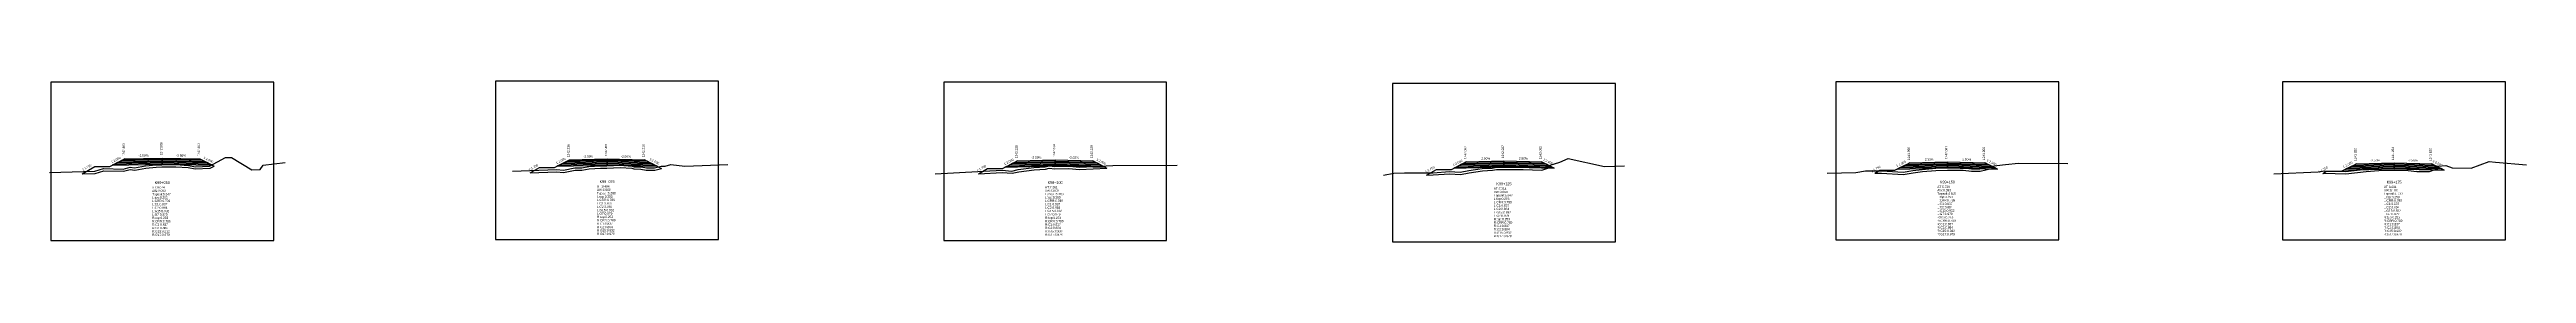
# Model space of a CAD drawing. Extents: x -7 to 78429, y 1189 to 1262.
# Drawn here: x 32436.2 to 32766.1, y 1231.5 to 1252.8 of the extents above; entities that cross this region are included whole.
import ezdxf
from ezdxf.enums import TextEntityAlignment as Align

# ---------------------------------------------------------------- set-up
doc = ezdxf.new("R2010")
doc.units = 0

msp = doc.modelspace()

# ---------------------------------------------------------------- linework, layer by layer
at = {"layer": 'A4_BORDER', "color": 7}
for points in [[(32436.344, 1231.648), (32466.044, 1231.648), (32466.044, 1252.648), (32436.344, 1252.648), (32436.344, 1231.648)], [(32495.599, 1231.775), (32525.299, 1231.775), (32525.299, 1252.775), (32495.599, 1252.775), (32495.599, 1231.775)], [(32555.28, 1231.659), (32584.98, 1231.659), (32584.98, 1252.659), (32555.28, 1252.659), (32555.28, 1231.659)], [(32615.068, 1231.482), (32644.768, 1231.482), (32644.768, 1252.482), (32615.068, 1252.482), (32615.068, 1231.482)], [(32674.135, 1231.717), (32703.835, 1231.717), (32703.835, 1252.717), (32674.135, 1252.717), (32674.135, 1231.717)], [(32733.633, 1231.706), (32763.333, 1231.706), (32763.333, 1252.706), (32733.633, 1252.706), (32733.633, 1231.706)]]:
    msp.add_lwpolyline(points, dxfattribs=at)
at = {"layer": 'CLEAR_GROUND', "color": 8}
for points in [[(32440.504, 1240.498), (32442.242, 1240.556), (32443.394, 1240.901), (32446.031, 1240.831), (32446.917, 1241.072), (32447.521, 1240.992), (32449.009, 1241.255), (32450.377, 1241.381), (32451.154, 1241.399), (32452.999, 1241.426), (32454.639, 1241.312), (32455.577, 1241.134), (32457.584, 1241.223), (32458.112, 1241.504)], [(32500.204, 1240.625), (32503.718, 1240.768), (32504.657, 1240.669), (32506.197, 1240.973), (32507.093, 1240.974), (32508.042, 1241.151), (32509.562, 1241.261), (32510.423, 1241.262), (32512.201, 1241.33), (32513.729, 1241.231), (32514.003, 1241.14), (32514.955, 1241.116), (32515.65, 1240.987), (32516.814, 1240.981), (32517.681, 1241.22)], [(32559.904, 1240.509), (32563.071, 1240.672), (32564.401, 1240.563), (32565.277, 1240.758), (32567.32, 1241.044), (32568.838, 1241.112), (32569.338, 1241.229), (32570.072, 1241.162), (32571.974, 1241.204), (32573.395, 1241.065), (32577.035, 1241.256)], [(32619.604, 1240.332), (32620.478, 1240.337), (32622.647, 1240.491), (32624.108, 1240.39), (32625.288, 1240.633), (32627.048, 1240.895), (32628.398, 1240.957), (32628.934, 1241.071), (32629.882, 1241.068), (32632.47, 1241.068), (32634.944, 1240.976), (32636.276, 1241.403)], [(32679.304, 1240.567), (32680.222, 1240.568), (32683.084, 1240.407), (32684.429, 1240.619), (32685.654, 1240.787), (32687.446, 1240.936), (32688.978, 1240.992), (32691.064, 1240.995), (32692.179, 1240.864), (32693.35, 1240.836), (32694.878, 1241.22), (32695.358, 1241.269)], [(32739.004, 1240.556), (32739.222, 1240.586), (32742.044, 1240.512), (32744.759, 1240.791), (32746.467, 1240.94), (32748.527, 1240.992), (32750.371, 1240.951), (32751.502, 1240.787), (32753.199, 1240.805), (32754.312, 1241.195), (32754.677, 1241.232)]]:
    msp.add_lwpolyline(points, dxfattribs=at)
at = {"layer": 'DESIGN_ROAD_TRIMMED', "color": 1}
for points in [[(32440.504, 1240.498), (32442.194, 1241.463), (32444.194, 1241.463), (32446.194, 1242.463), (32446.194, 1242.463), (32446.089, 1242.41), (32446.089, 1242.41), (32445.773, 1242.252), (32445.773, 1242.252), (32445.457, 1242.095), (32445.457, 1242.095), (32445.141, 1241.937), (32445.141, 1241.937), (32444.825, 1241.779), (32444.825, 1241.779), (32444.51, 1241.621), (32451.194, 1241.788), (32451.194, 1241.938), (32451.194, 1241.938), (32451.194, 1242.088), (32451.194, 1242.088), (32451.194, 1242.238), (32451.194, 1242.238), (32451.194, 1242.388), (32451.194, 1242.388), (32451.194, 1242.538), (32451.194, 1242.538), (32451.194, 1242.588), (32451.194, 1242.588), (32451.194, 1242.588), (32451.194, 1242.588), (32451.194, 1242.588), (32451.194, 1242.538), (32451.194, 1242.538), (32451.194, 1242.388), (32451.194, 1242.388), (32451.194, 1242.238), (32451.194, 1242.238), (32451.194, 1242.088), (32451.194, 1242.088), (32451.194, 1241.938), (32451.194, 1241.938), (32451.194, 1241.788), (32457.878, 1241.621), (32457.562, 1241.779), (32457.562, 1241.779), (32457.246, 1241.937), (32457.246, 1241.937), (32456.931, 1242.095), (32456.931, 1242.095), (32456.615, 1242.252), (32456.615, 1242.252), (32456.299, 1242.41), (32456.299, 1242.41), (32456.194, 1242.463), (32456.194, 1242.463), (32458.112, 1241.504)], [(32500.204, 1240.625), (32501.449, 1241.336), (32503.449, 1241.336), (32505.449, 1242.336), (32505.449, 1242.336), (32505.344, 1242.283), (32505.344, 1242.283), (32505.028, 1242.125), (32505.028, 1242.125), (32504.712, 1241.968), (32504.712, 1241.968), (32504.397, 1241.81), (32504.397, 1241.81), (32504.081, 1241.652), (32504.081, 1241.652), (32503.765, 1241.494), (32510.449, 1241.661), (32510.449, 1241.811), (32510.449, 1241.811), (32510.449, 1241.961), (32510.449, 1241.961), (32510.449, 1242.111), (32510.449, 1242.111), (32510.449, 1242.261), (32510.449, 1242.261), (32510.449, 1242.411), (32510.449, 1242.411), (32510.449, 1242.461), (32510.449, 1242.461), (32510.449, 1242.461), (32510.449, 1242.461), (32510.449, 1242.461), (32510.449, 1242.411), (32510.449, 1242.411), (32510.449, 1242.261), (32510.449, 1242.261), (32510.449, 1242.111), (32510.449, 1242.111), (32510.449, 1241.961), (32510.449, 1241.961), (32510.449, 1241.811), (32510.449, 1241.811), (32510.449, 1241.661), (32517.133, 1241.494), (32516.818, 1241.652), (32516.818, 1241.652), (32516.502, 1241.81), (32516.502, 1241.81), (32516.186, 1241.968), (32516.186, 1241.968), (32515.87, 1242.125), (32515.87, 1242.125), (32515.554, 1242.283), (32515.554, 1242.283), (32515.449, 1242.336), (32515.449, 1242.336), (32517.681, 1241.22)], [(32559.904, 1240.509), (32561.13, 1241.209), (32563.13, 1241.209), (32565.13, 1242.209), (32565.13, 1242.209), (32565.025, 1242.156), (32565.025, 1242.156), (32564.709, 1241.998), (32564.709, 1241.998), (32564.393, 1241.841), (32564.393, 1241.841), (32564.077, 1241.683), (32564.077, 1241.683), (32563.761, 1241.525), (32563.761, 1241.525), (32563.446, 1241.367), (32570.13, 1241.534), (32570.13, 1241.684), (32570.13, 1241.684), (32570.13, 1241.834), (32570.13, 1241.834), (32570.13, 1241.984), (32570.13, 1241.984), (32570.13, 1242.134), (32570.13, 1242.134), (32570.13, 1242.284), (32570.13, 1242.284), (32570.13, 1242.334), (32570.13, 1242.334), (32570.13, 1242.334), (32570.13, 1242.334), (32570.13, 1242.334), (32570.13, 1242.284), (32570.13, 1242.284), (32570.13, 1242.134), (32570.13, 1242.134), (32570.13, 1241.984), (32570.13, 1241.984), (32570.13, 1241.834), (32570.13, 1241.834), (32570.13, 1241.684), (32570.13, 1241.684), (32570.13, 1241.534), (32576.814, 1241.367), (32576.498, 1241.525), (32576.498, 1241.525), (32576.182, 1241.683), (32576.182, 1241.683), (32575.867, 1241.841), (32575.867, 1241.841), (32575.551, 1241.998), (32575.551, 1241.998), (32575.235, 1242.156), (32575.235, 1242.156), (32575.13, 1242.209), (32575.13, 1242.209), (32577.035, 1241.256)], [(32619.604, 1240.332), (32620.918, 1241.082), (32622.918, 1241.082), (32624.918, 1242.082), (32624.918, 1242.082), (32624.813, 1242.029), (32624.813, 1242.029), (32624.497, 1241.871), (32624.497, 1241.871), (32624.181, 1241.714), (32624.181, 1241.714), (32623.865, 1241.556), (32623.865, 1241.556), (32623.549, 1241.398), (32623.549, 1241.398), (32623.234, 1241.24), (32629.918, 1241.407), (32629.918, 1241.557), (32629.918, 1241.557), (32629.918, 1241.707), (32629.918, 1241.707), (32629.918, 1241.857), (32629.918, 1241.857), (32629.918, 1242.007), (32629.918, 1242.007), (32629.918, 1242.157), (32629.918, 1242.157), (32629.918, 1242.207), (32629.918, 1242.207), (32629.918, 1242.207), (32629.918, 1242.207), (32629.918, 1242.207), (32629.918, 1242.157), (32629.918, 1242.157), (32629.918, 1242.007), (32629.918, 1242.007), (32629.918, 1241.857), (32629.918, 1241.857), (32629.918, 1241.707), (32629.918, 1241.707), (32629.918, 1241.557), (32629.918, 1241.557), (32629.918, 1241.407), (32636.602, 1241.24), (32636.286, 1241.398), (32636.286, 1241.398), (32635.97, 1241.556), (32635.97, 1241.556), (32635.655, 1241.714), (32635.655, 1241.714), (32635.339, 1241.871), (32635.339, 1241.871), (32635.023, 1242.029), (32635.023, 1242.029), (32634.918, 1242.082), (32634.918, 1242.082), (32636.276, 1241.403)], [(32679.304, 1240.567), (32679.985, 1240.956), (32681.985, 1240.956), (32683.985, 1241.956), (32683.985, 1241.956), (32683.88, 1241.903), (32683.88, 1241.903), (32683.564, 1241.745), (32683.564, 1241.745), (32683.248, 1241.588), (32683.248, 1241.588), (32682.932, 1241.43), (32682.932, 1241.43), (32682.616, 1241.272), (32682.616, 1241.272), (32682.301, 1241.114), (32688.985, 1241.281), (32688.985, 1241.431), (32688.985, 1241.431), (32688.985, 1241.581), (32688.985, 1241.581), (32688.985, 1241.731), (32688.985, 1241.731), (32688.985, 1241.881), (32688.985, 1241.881), (32688.985, 1242.031), (32688.985, 1242.031), (32688.985, 1242.081), (32688.985, 1242.081), (32688.985, 1242.081), (32688.985, 1242.081), (32688.985, 1242.081), (32688.985, 1242.031), (32688.985, 1242.031), (32688.985, 1241.881), (32688.985, 1241.881), (32688.985, 1241.731), (32688.985, 1241.731), (32688.985, 1241.581), (32688.985, 1241.581), (32688.985, 1241.431), (32688.985, 1241.431), (32688.985, 1241.281), (32695.669, 1241.114), (32695.353, 1241.272), (32695.353, 1241.272), (32695.037, 1241.43), (32695.037, 1241.43), (32694.722, 1241.588), (32694.722, 1241.588), (32694.406, 1241.745), (32694.406, 1241.745), (32694.09, 1241.903), (32694.09, 1241.903), (32693.985, 1241.956), (32693.985, 1241.956), (32695.358, 1241.269)], [(32739.004, 1240.556), (32739.483, 1240.829), (32741.483, 1240.829), (32743.483, 1241.829), (32743.483, 1241.829), (32743.378, 1241.776), (32743.378, 1241.776), (32743.062, 1241.618), (32743.062, 1241.618), (32742.746, 1241.461), (32742.746, 1241.461), (32742.43, 1241.303), (32742.43, 1241.303), (32742.114, 1241.145), (32742.114, 1241.145), (32741.799, 1240.987), (32748.483, 1241.154), (32748.483, 1241.304), (32748.483, 1241.304), (32748.483, 1241.454), (32748.483, 1241.454), (32748.483, 1241.604), (32748.483, 1241.604), (32748.483, 1241.754), (32748.483, 1241.754), (32748.483, 1241.904), (32748.483, 1241.904), (32748.483, 1241.954), (32748.483, 1241.954), (32748.483, 1241.954), (32748.483, 1241.954), (32748.483, 1241.954), (32748.483, 1241.904), (32748.483, 1241.904), (32748.483, 1241.754), (32748.483, 1241.754), (32748.483, 1241.604), (32748.483, 1241.604), (32748.483, 1241.454), (32748.483, 1241.454), (32748.483, 1241.304), (32748.483, 1241.304), (32748.483, 1241.154), (32755.167, 1240.987), (32754.851, 1241.145), (32754.851, 1241.145), (32754.535, 1241.303), (32754.535, 1241.303), (32754.22, 1241.461), (32754.22, 1241.461), (32753.904, 1241.618), (32753.904, 1241.618), (32753.588, 1241.776), (32753.588, 1241.776), (32753.483, 1241.829), (32753.483, 1241.829), (32754.677, 1241.232)]]:
    msp.add_lwpolyline(points, dxfattribs=at)
at = {"layer": 'FINISHED_ROAD', "color": 2}
for points in [[(32442.194, 1241.463), (32444.194, 1241.463), (32446.194, 1242.463), (32446.194, 1242.463), (32451.194, 1242.588), (32456.194, 1242.463), (32456.194, 1242.463)], [(32501.449, 1241.336), (32503.449, 1241.336), (32505.449, 1242.336), (32505.449, 1242.336), (32510.449, 1242.461), (32515.449, 1242.336), (32515.449, 1242.336)], [(32561.13, 1241.209), (32563.13, 1241.209), (32565.13, 1242.209), (32565.13, 1242.209), (32570.13, 1242.334), (32575.13, 1242.209), (32575.13, 1242.209)], [(32620.918, 1241.082), (32622.918, 1241.082), (32624.918, 1242.082), (32624.918, 1242.082), (32629.918, 1242.207), (32634.918, 1242.082), (32634.918, 1242.082)], [(32679.985, 1240.956), (32681.985, 1240.956), (32683.985, 1241.956), (32683.985, 1241.956), (32688.985, 1242.081), (32693.985, 1241.956), (32693.985, 1241.956)], [(32739.483, 1240.829), (32741.483, 1240.829), (32743.483, 1241.829), (32743.483, 1241.829), (32748.483, 1241.954), (32753.483, 1241.829), (32753.483, 1241.829)]]:
    msp.add_lwpolyline(points, dxfattribs=at)
at = {"layer": 'LAYER_0', "color": 4}
for points in [[(32446.194, 1242.463), (32446.089, 1242.41), (32451.194, 1242.538), (32451.194, 1242.588)], [(32505.449, 1242.336), (32505.344, 1242.283), (32510.449, 1242.411), (32510.449, 1242.461)], [(32565.13, 1242.209), (32565.025, 1242.156), (32570.13, 1242.284), (32570.13, 1242.334)], [(32624.918, 1242.082), (32624.813, 1242.029), (32629.918, 1242.157), (32629.918, 1242.207)], [(32683.985, 1241.956), (32683.88, 1241.903), (32688.985, 1242.031), (32688.985, 1242.081)], [(32743.483, 1241.829), (32743.378, 1241.776), (32748.483, 1241.904), (32748.483, 1241.954)]]:
    msp.add_lwpolyline(points, dxfattribs=at)
at = {"layer": 'LAYER_1', "color": 4}
for points in [[(32446.089, 1242.41), (32445.773, 1242.252), (32451.194, 1242.388), (32451.194, 1242.538)], [(32505.344, 1242.283), (32505.028, 1242.125), (32510.449, 1242.261), (32510.449, 1242.411)], [(32565.025, 1242.156), (32564.709, 1241.998), (32570.13, 1242.134), (32570.13, 1242.284)], [(32624.813, 1242.029), (32624.497, 1241.871), (32629.918, 1242.007), (32629.918, 1242.157)], [(32683.88, 1241.903), (32683.564, 1241.745), (32688.985, 1241.881), (32688.985, 1242.031)], [(32743.378, 1241.776), (32743.062, 1241.618), (32748.483, 1241.754), (32748.483, 1241.904)]]:
    msp.add_lwpolyline(points, dxfattribs=at)
at = {"layer": 'LAYER_10', "color": 6}
for points in [[(32457.246, 1241.937), (32457.562, 1241.779), (32451.194, 1241.938), (32451.194, 1242.088)], [(32516.502, 1241.81), (32516.818, 1241.652), (32510.449, 1241.811), (32510.449, 1241.961)], [(32576.182, 1241.683), (32576.498, 1241.525), (32570.13, 1241.684), (32570.13, 1241.834)], [(32635.97, 1241.556), (32636.286, 1241.398), (32629.918, 1241.557), (32629.918, 1241.707)], [(32695.037, 1241.43), (32695.353, 1241.272), (32688.985, 1241.431), (32688.985, 1241.581)], [(32754.535, 1241.303), (32754.851, 1241.145), (32748.483, 1241.304), (32748.483, 1241.454)]]:
    msp.add_lwpolyline(points, dxfattribs=at)
at = {"layer": 'LAYER_11', "color": 6}
for points in [[(32457.562, 1241.779), (32457.878, 1241.621), (32451.194, 1241.788), (32451.194, 1241.938)], [(32516.818, 1241.652), (32517.133, 1241.494), (32510.449, 1241.661), (32510.449, 1241.811)], [(32576.498, 1241.525), (32576.814, 1241.367), (32570.13, 1241.534), (32570.13, 1241.684)], [(32636.286, 1241.398), (32636.602, 1241.24), (32629.918, 1241.407), (32629.918, 1241.557)], [(32695.353, 1241.272), (32695.669, 1241.114), (32688.985, 1241.281), (32688.985, 1241.431)], [(32754.851, 1241.145), (32755.167, 1240.987), (32748.483, 1241.154), (32748.483, 1241.304)]]:
    msp.add_lwpolyline(points, dxfattribs=at)
at = {"layer": 'LAYER_2', "color": 4}
for points in [[(32445.773, 1242.252), (32445.457, 1242.095), (32451.194, 1242.238), (32451.194, 1242.388)], [(32505.028, 1242.125), (32504.712, 1241.968), (32510.449, 1242.111), (32510.449, 1242.261)], [(32564.709, 1241.998), (32564.393, 1241.841), (32570.13, 1241.984), (32570.13, 1242.134)], [(32624.497, 1241.871), (32624.181, 1241.714), (32629.918, 1241.857), (32629.918, 1242.007)], [(32683.564, 1241.745), (32683.248, 1241.588), (32688.985, 1241.731), (32688.985, 1241.881)], [(32743.062, 1241.618), (32742.746, 1241.461), (32748.483, 1241.604), (32748.483, 1241.754)]]:
    msp.add_lwpolyline(points, dxfattribs=at)
at = {"layer": 'LAYER_3', "color": 4}
for points in [[(32445.457, 1242.095), (32445.141, 1241.937), (32451.194, 1242.088), (32451.194, 1242.238)], [(32504.712, 1241.968), (32504.397, 1241.81), (32510.449, 1241.961), (32510.449, 1242.111)], [(32564.393, 1241.841), (32564.077, 1241.683), (32570.13, 1241.834), (32570.13, 1241.984)], [(32624.181, 1241.714), (32623.865, 1241.556), (32629.918, 1241.707), (32629.918, 1241.857)], [(32683.248, 1241.588), (32682.932, 1241.43), (32688.985, 1241.581), (32688.985, 1241.731)], [(32742.746, 1241.461), (32742.43, 1241.303), (32748.483, 1241.454), (32748.483, 1241.604)]]:
    msp.add_lwpolyline(points, dxfattribs=at)
at = {"layer": 'LAYER_4', "color": 4}
for points in [[(32445.141, 1241.937), (32444.825, 1241.779), (32451.194, 1241.938), (32451.194, 1242.088)], [(32504.397, 1241.81), (32504.081, 1241.652), (32510.449, 1241.811), (32510.449, 1241.961)], [(32564.077, 1241.683), (32563.761, 1241.525), (32570.13, 1241.684), (32570.13, 1241.834)], [(32623.865, 1241.556), (32623.549, 1241.398), (32629.918, 1241.557), (32629.918, 1241.707)], [(32682.932, 1241.43), (32682.616, 1241.272), (32688.985, 1241.431), (32688.985, 1241.581)], [(32742.43, 1241.303), (32742.114, 1241.145), (32748.483, 1241.304), (32748.483, 1241.454)]]:
    msp.add_lwpolyline(points, dxfattribs=at)
at = {"layer": 'LAYER_5', "color": 4}
for points in [[(32444.825, 1241.779), (32444.51, 1241.621), (32451.194, 1241.788), (32451.194, 1241.938)], [(32504.081, 1241.652), (32503.765, 1241.494), (32510.449, 1241.661), (32510.449, 1241.811)], [(32563.761, 1241.525), (32563.446, 1241.367), (32570.13, 1241.534), (32570.13, 1241.684)], [(32623.549, 1241.398), (32623.234, 1241.24), (32629.918, 1241.407), (32629.918, 1241.557)], [(32682.616, 1241.272), (32682.301, 1241.114), (32688.985, 1241.281), (32688.985, 1241.431)], [(32742.114, 1241.145), (32741.799, 1240.987), (32748.483, 1241.154), (32748.483, 1241.304)]]:
    msp.add_lwpolyline(points, dxfattribs=at)
at = {"layer": 'LAYER_6', "color": 6}
for points in [[(32456.194, 1242.463), (32456.299, 1242.41), (32451.194, 1242.538), (32451.194, 1242.588)], [(32515.449, 1242.336), (32515.554, 1242.283), (32510.449, 1242.411), (32510.449, 1242.461)], [(32575.13, 1242.209), (32575.235, 1242.156), (32570.13, 1242.284), (32570.13, 1242.334)], [(32634.918, 1242.082), (32635.023, 1242.029), (32629.918, 1242.157), (32629.918, 1242.207)], [(32693.985, 1241.956), (32694.09, 1241.903), (32688.985, 1242.031), (32688.985, 1242.081)], [(32753.483, 1241.829), (32753.588, 1241.776), (32748.483, 1241.904), (32748.483, 1241.954)]]:
    msp.add_lwpolyline(points, dxfattribs=at)
at = {"layer": 'LAYER_7', "color": 6}
for points in [[(32456.299, 1242.41), (32456.615, 1242.252), (32451.194, 1242.388), (32451.194, 1242.538)], [(32515.554, 1242.283), (32515.87, 1242.125), (32510.449, 1242.261), (32510.449, 1242.411)], [(32575.235, 1242.156), (32575.551, 1241.998), (32570.13, 1242.134), (32570.13, 1242.284)], [(32635.023, 1242.029), (32635.339, 1241.871), (32629.918, 1242.007), (32629.918, 1242.157)], [(32694.09, 1241.903), (32694.406, 1241.745), (32688.985, 1241.881), (32688.985, 1242.031)], [(32753.588, 1241.776), (32753.904, 1241.618), (32748.483, 1241.754), (32748.483, 1241.904)]]:
    msp.add_lwpolyline(points, dxfattribs=at)
at = {"layer": 'LAYER_8', "color": 6}
for points in [[(32456.615, 1242.252), (32456.931, 1242.095), (32451.194, 1242.238), (32451.194, 1242.388)], [(32515.87, 1242.125), (32516.186, 1241.968), (32510.449, 1242.111), (32510.449, 1242.261)], [(32575.551, 1241.998), (32575.867, 1241.841), (32570.13, 1241.984), (32570.13, 1242.134)], [(32635.339, 1241.871), (32635.655, 1241.714), (32629.918, 1241.857), (32629.918, 1242.007)], [(32694.406, 1241.745), (32694.722, 1241.588), (32688.985, 1241.731), (32688.985, 1241.881)], [(32753.904, 1241.618), (32754.22, 1241.461), (32748.483, 1241.604), (32748.483, 1241.754)]]:
    msp.add_lwpolyline(points, dxfattribs=at)
at = {"layer": 'LAYER_9', "color": 6}
for points in [[(32456.931, 1242.095), (32457.246, 1241.937), (32451.194, 1242.088), (32451.194, 1242.238)], [(32516.186, 1241.968), (32516.502, 1241.81), (32510.449, 1241.961), (32510.449, 1242.111)], [(32575.867, 1241.841), (32576.182, 1241.683), (32570.13, 1241.834), (32570.13, 1241.984)], [(32635.655, 1241.714), (32635.97, 1241.556), (32629.918, 1241.707), (32629.918, 1241.857)], [(32694.722, 1241.588), (32695.037, 1241.43), (32688.985, 1241.581), (32688.985, 1241.731)], [(32754.22, 1241.461), (32754.535, 1241.303), (32748.483, 1241.454), (32748.483, 1241.604)]]:
    msp.add_lwpolyline(points, dxfattribs=at)
at = {"layer": 'NATURAL_GROUND', "color": 3}
for points in [[(32436.176, 1240.652), (32442.193, 1240.855), (32443.354, 1241.202), (32445.995, 1241.132), (32446.897, 1241.378), (32447.515, 1241.295), (32448.969, 1241.553), (32450.36, 1241.681), (32451.148, 1241.699), (32453.007, 1241.726), (32454.678, 1241.61), (32455.599, 1241.436), (32457.503, 1241.52), (32459.604, 1242.638), (32460.436, 1242.656), (32463.14, 1241.022), (32464.253, 1241.08), (32464.639, 1241.662), (32467.571, 1241.979)], [(32497.839, 1240.828), (32503.727, 1241.069), (32504.643, 1240.972), (32506.167, 1241.273), (32507.065, 1241.274), (32508.003, 1241.448), (32509.551, 1241.561), (32510.417, 1241.562), (32512.205, 1241.63), (32513.786, 1241.528), (32514.055, 1241.439), (32514.986, 1241.415), (32515.678, 1241.286), (32516.774, 1241.281), (32517.665, 1241.527), (32518.199, 1241.507), (32518.937, 1241.745), (32520.808, 1241.487), (32526.511, 1241.731)], [(32554.128, 1240.512), (32563.076, 1240.972), (32564.38, 1240.866), (32565.224, 1241.053), (32567.293, 1241.343), (32568.797, 1241.41), (32569.317, 1241.532), (32570.083, 1241.462), (32571.986, 1241.505), (32573.402, 1241.366), (32577.799, 1241.597), (32586.396, 1241.632)], [(32613.863, 1240.329), (32615.23, 1240.568), (32616.656, 1240.612), (32620.467, 1240.637), (32622.647, 1240.792), (32624.088, 1240.692), (32625.236, 1240.929), (32627.019, 1241.194), (32628.36, 1241.255), (32628.903, 1241.371), (32629.883, 1241.368), (32632.476, 1241.369), (32634.903, 1241.278), (32637.337, 1242.057), (32638.483, 1242.525), (32643.328, 1241.45), (32645.953, 1241.563)], [(32672.95, 1240.567), (32676.772, 1240.666), (32678.076, 1240.867), (32680.231, 1240.868), (32683.069, 1240.708), (32684.385, 1240.915), (32685.621, 1241.085), (32687.428, 1241.236), (32688.973, 1241.292), (32691.082, 1241.295), (32692.2, 1241.163), (32693.317, 1241.137), (32694.826, 1241.516), (32696.725, 1241.712), (32698.465, 1241.903), (32705.022, 1241.852)], [(32732.45, 1240.478), (32738.387, 1240.773), (32739.205, 1240.886), (32742.033, 1240.813), (32744.731, 1241.09), (32746.45, 1241.239), (32748.527, 1241.292), (32750.396, 1241.251), (32751.522, 1241.087), (32753.147, 1241.105), (32754.247, 1241.489), (32755.37, 1241.604), (32756.216, 1241.288), (32758.744, 1241.238), (32761.142, 1242.107), (32762, 1242.061), (32766.118, 1241.668)]]:
    msp.add_lwpolyline(points, dxfattribs=at)
at = {"layer": 'STRUCTURE_LEFT', "color": 4}
for points in [[(32446.194, 1242.463), (32446.089, 1242.41), (32446.089, 1242.41), (32445.773, 1242.252), (32445.773, 1242.252), (32445.457, 1242.095), (32445.457, 1242.095), (32445.141, 1241.937), (32445.141, 1241.937), (32444.825, 1241.779), (32444.825, 1241.779), (32444.51, 1241.621), (32451.194, 1241.788), (32451.194, 1241.938), (32451.194, 1241.938), (32451.194, 1242.088), (32451.194, 1242.088), (32451.194, 1242.238), (32451.194, 1242.238), (32451.194, 1242.388), (32451.194, 1242.388), (32451.194, 1242.538), (32451.194, 1242.538), (32451.194, 1242.588), (32451.194, 1242.588)], [(32505.449, 1242.336), (32505.344, 1242.283), (32505.344, 1242.283), (32505.028, 1242.125), (32505.028, 1242.125), (32504.712, 1241.968), (32504.712, 1241.968), (32504.397, 1241.81), (32504.397, 1241.81), (32504.081, 1241.652), (32504.081, 1241.652), (32503.765, 1241.494), (32510.449, 1241.661), (32510.449, 1241.811), (32510.449, 1241.811), (32510.449, 1241.961), (32510.449, 1241.961), (32510.449, 1242.111), (32510.449, 1242.111), (32510.449, 1242.261), (32510.449, 1242.261), (32510.449, 1242.411), (32510.449, 1242.411), (32510.449, 1242.461), (32510.449, 1242.461)], [(32565.13, 1242.209), (32565.025, 1242.156), (32565.025, 1242.156), (32564.709, 1241.998), (32564.709, 1241.998), (32564.393, 1241.841), (32564.393, 1241.841), (32564.077, 1241.683), (32564.077, 1241.683), (32563.761, 1241.525), (32563.761, 1241.525), (32563.446, 1241.367), (32570.13, 1241.534), (32570.13, 1241.684), (32570.13, 1241.684), (32570.13, 1241.834), (32570.13, 1241.834), (32570.13, 1241.984), (32570.13, 1241.984), (32570.13, 1242.134), (32570.13, 1242.134), (32570.13, 1242.284), (32570.13, 1242.284), (32570.13, 1242.334), (32570.13, 1242.334)], [(32624.918, 1242.082), (32624.813, 1242.029), (32624.813, 1242.029), (32624.497, 1241.871), (32624.497, 1241.871), (32624.181, 1241.714), (32624.181, 1241.714), (32623.865, 1241.556), (32623.865, 1241.556), (32623.549, 1241.398), (32623.549, 1241.398), (32623.234, 1241.24), (32629.918, 1241.407), (32629.918, 1241.557), (32629.918, 1241.557), (32629.918, 1241.707), (32629.918, 1241.707), (32629.918, 1241.857), (32629.918, 1241.857), (32629.918, 1242.007), (32629.918, 1242.007), (32629.918, 1242.157), (32629.918, 1242.157), (32629.918, 1242.207), (32629.918, 1242.207)], [(32683.985, 1241.956), (32683.88, 1241.903), (32683.88, 1241.903), (32683.564, 1241.745), (32683.564, 1241.745), (32683.248, 1241.588), (32683.248, 1241.588), (32682.932, 1241.43), (32682.932, 1241.43), (32682.616, 1241.272), (32682.616, 1241.272), (32682.301, 1241.114), (32688.985, 1241.281), (32688.985, 1241.431), (32688.985, 1241.431), (32688.985, 1241.581), (32688.985, 1241.581), (32688.985, 1241.731), (32688.985, 1241.731), (32688.985, 1241.881), (32688.985, 1241.881), (32688.985, 1242.031), (32688.985, 1242.031), (32688.985, 1242.081), (32688.985, 1242.081)], [(32743.483, 1241.829), (32743.378, 1241.776), (32743.378, 1241.776), (32743.062, 1241.618), (32743.062, 1241.618), (32742.746, 1241.461), (32742.746, 1241.461), (32742.43, 1241.303), (32742.43, 1241.303), (32742.114, 1241.145), (32742.114, 1241.145), (32741.799, 1240.987), (32748.483, 1241.154), (32748.483, 1241.304), (32748.483, 1241.304), (32748.483, 1241.454), (32748.483, 1241.454), (32748.483, 1241.604), (32748.483, 1241.604), (32748.483, 1241.754), (32748.483, 1241.754), (32748.483, 1241.904), (32748.483, 1241.904), (32748.483, 1241.954), (32748.483, 1241.954)]]:
    msp.add_lwpolyline(points, dxfattribs=at)
at = {"layer": 'STRUCTURE_RIGHT', "color": 6}
for points in [[(32451.194, 1242.588), (32451.194, 1242.588), (32451.194, 1242.538), (32451.194, 1242.538), (32451.194, 1242.388), (32451.194, 1242.388), (32451.194, 1242.238), (32451.194, 1242.238), (32451.194, 1242.088), (32451.194, 1242.088), (32451.194, 1241.938), (32451.194, 1241.938), (32451.194, 1241.788), (32457.878, 1241.621), (32457.562, 1241.779), (32457.562, 1241.779), (32457.246, 1241.937), (32457.246, 1241.937), (32456.931, 1242.095), (32456.931, 1242.095), (32456.615, 1242.252), (32456.615, 1242.252), (32456.299, 1242.41), (32456.299, 1242.41), (32456.194, 1242.463)], [(32510.449, 1242.461), (32510.449, 1242.461), (32510.449, 1242.411), (32510.449, 1242.411), (32510.449, 1242.261), (32510.449, 1242.261), (32510.449, 1242.111), (32510.449, 1242.111), (32510.449, 1241.961), (32510.449, 1241.961), (32510.449, 1241.811), (32510.449, 1241.811), (32510.449, 1241.661), (32517.133, 1241.494), (32516.818, 1241.652), (32516.818, 1241.652), (32516.502, 1241.81), (32516.502, 1241.81), (32516.186, 1241.968), (32516.186, 1241.968), (32515.87, 1242.125), (32515.87, 1242.125), (32515.554, 1242.283), (32515.554, 1242.283), (32515.449, 1242.336)], [(32570.13, 1242.334), (32570.13, 1242.334), (32570.13, 1242.284), (32570.13, 1242.284), (32570.13, 1242.134), (32570.13, 1242.134), (32570.13, 1241.984), (32570.13, 1241.984), (32570.13, 1241.834), (32570.13, 1241.834), (32570.13, 1241.684), (32570.13, 1241.684), (32570.13, 1241.534), (32576.814, 1241.367), (32576.498, 1241.525), (32576.498, 1241.525), (32576.182, 1241.683), (32576.182, 1241.683), (32575.867, 1241.841), (32575.867, 1241.841), (32575.551, 1241.998), (32575.551, 1241.998), (32575.235, 1242.156), (32575.235, 1242.156), (32575.13, 1242.209)], [(32629.918, 1242.207), (32629.918, 1242.207), (32629.918, 1242.157), (32629.918, 1242.157), (32629.918, 1242.007), (32629.918, 1242.007), (32629.918, 1241.857), (32629.918, 1241.857), (32629.918, 1241.707), (32629.918, 1241.707), (32629.918, 1241.557), (32629.918, 1241.557), (32629.918, 1241.407), (32636.602, 1241.24), (32636.286, 1241.398), (32636.286, 1241.398), (32635.97, 1241.556), (32635.97, 1241.556), (32635.655, 1241.714), (32635.655, 1241.714), (32635.339, 1241.871), (32635.339, 1241.871), (32635.023, 1242.029), (32635.023, 1242.029), (32634.918, 1242.082)], [(32688.985, 1242.081), (32688.985, 1242.081), (32688.985, 1242.031), (32688.985, 1242.031), (32688.985, 1241.881), (32688.985, 1241.881), (32688.985, 1241.731), (32688.985, 1241.731), (32688.985, 1241.581), (32688.985, 1241.581), (32688.985, 1241.431), (32688.985, 1241.431), (32688.985, 1241.281), (32695.669, 1241.114), (32695.353, 1241.272), (32695.353, 1241.272), (32695.037, 1241.43), (32695.037, 1241.43), (32694.722, 1241.588), (32694.722, 1241.588), (32694.406, 1241.745), (32694.406, 1241.745), (32694.09, 1241.903), (32694.09, 1241.903), (32693.985, 1241.956)], [(32748.483, 1241.954), (32748.483, 1241.954), (32748.483, 1241.904), (32748.483, 1241.904), (32748.483, 1241.754), (32748.483, 1241.754), (32748.483, 1241.604), (32748.483, 1241.604), (32748.483, 1241.454), (32748.483, 1241.454), (32748.483, 1241.304), (32748.483, 1241.304), (32748.483, 1241.154), (32755.167, 1240.987), (32754.851, 1241.145), (32754.851, 1241.145), (32754.535, 1241.303), (32754.535, 1241.303), (32754.22, 1241.461), (32754.22, 1241.461), (32753.904, 1241.618), (32753.904, 1241.618), (32753.588, 1241.776), (32753.588, 1241.776), (32753.483, 1241.829)]]:
    msp.add_lwpolyline(points, dxfattribs=at)

# ---------------------------------------------------------------- texts
at = {"layer": 'INFO_TEXT'}
for s, p in [('AT:9.074', (32449.844, 1238.548)), ('AW:0.000', (32449.844, 1238.098)), ('Topsoil:5.347', (32449.844, 1237.648)), ('L:top:0.253', (32449.844, 1237.198)), ('AT:8.496', (32509.099, 1238.675)), ('AW:0.000', (32509.099, 1238.225)), ('Topsoil:5.280', (32509.099, 1237.775)), ('L:top:0.253', (32509.099, 1237.325)), ('AT:7.261', (32568.78, 1238.559)), ('AW:0.000', (32568.78, 1238.109)), ('Topsoil:5.163', (32568.78, 1237.659)), ('L:top:0.253', (32568.78, 1237.209)), ('AT:7.314', (32628.568, 1238.382)), ('AW:0.060', (32628.568, 1237.932)), ('Topsoil:5.042', (32628.568, 1237.482)), ('L:top:0.253', (32628.568, 1237.032)), ('AT:5.729', (32687.635, 1238.617)), ('AW:0.093', (32687.635, 1238.167)), ('Topsoil:4.845', (32687.635, 1237.717)), ('L:top:0.253', (32687.635, 1237.267)), ('AT:3.631', (32747.133, 1238.606)), ('AW:0.180', (32747.133, 1238.156)), ('Topsoil:4.733', (32747.133, 1237.706)), ('L:top:0.253', (32747.133, 1237.256)), ('L:CRR:0.789', (32449.844, 1236.748)), ('L:C1:0.837', (32449.844, 1236.298)), ('L:C2:0.884', (32449.844, 1235.848)), ('L:G15:0.932', (32449.844, 1235.398)), ('L:G7:0.979', (32449.844, 1234.948)), ('R:top:0.253', (32449.844, 1234.498)), ('R:CRR:0.789', (32449.844, 1234.048)), ('L:CRR:0.789', (32509.099, 1236.875)), ('L:C1:0.837', (32509.099, 1236.425)), ('L:C2:0.884', (32509.099, 1235.975)), ('L:G15:0.932', (32509.099, 1235.525)), ('L:G7:0.979', (32509.099, 1235.075)), ('R:top:0.253', (32509.099, 1234.625)), ('R:CRR:0.789', (32509.099, 1234.175)), ('R:C1:0.837', (32509.099, 1233.725)), ('L:CRR:0.789', (32568.78, 1236.759)), ('L:C1:0.837', (32568.78, 1236.309)), ('L:C2:0.884', (32568.78, 1235.859)), ('L:G15:0.932', (32568.78, 1235.409)), ('L:G7:0.979', (32568.78, 1234.959)), ('R:top:0.253', (32568.78, 1234.509)), ('R:CRR:0.789', (32568.78, 1234.059)), ('L:CRR:0.789', (32628.568, 1236.582)), ('L:C1:0.837', (32628.568, 1236.132)), ('L:C2:0.884', (32628.568, 1235.682)), ('L:G15:0.932', (32628.568, 1235.232)), ('L:G7:0.979', (32628.568, 1234.782)), ('R:top:0.253', (32628.568, 1234.332)), ('R:CRR:0.789', (32628.568, 1233.882)), ('L:CRR:0.789', (32687.635, 1236.817)), ('L:C1:0.837', (32687.635, 1236.367)), ('L:C2:0.884', (32687.635, 1235.917)), ('L:G15:0.932', (32687.635, 1235.467)), ('L:G7:0.979', (32687.635, 1235.017)), ('R:top:0.253', (32687.635, 1234.567)), ('R:CRR:0.789', (32687.635, 1234.117)), ('L:CRR:0.789', (32747.133, 1236.806)), ('L:C1:0.837', (32747.133, 1236.356)), ('L:C2:0.884', (32747.133, 1235.906)), ('L:G15:0.932', (32747.133, 1235.456)), ('L:G7:0.979', (32747.133, 1235.006)), ('R:top:0.253', (32747.133, 1234.556)), ('R:CRR:0.789', (32747.133, 1234.106)), ('R:C1:0.837', (32449.844, 1233.598)), ('R:C2:0.884', (32449.844, 1233.148)), ('R:G15:0.932', (32449.844, 1232.698)), ('R:G17:0.979', (32449.844, 1232.248)), ('R:C2:0.884', (32509.099, 1233.275)), ('R:G15:0.932', (32509.099, 1232.825)), ('R:G17:0.979', (32509.099, 1232.375)), ('R:C1:0.837', (32568.78, 1233.609)), ('R:C2:0.884', (32568.78, 1233.159)), ('R:G15:0.932', (32568.78, 1232.709)), ('R:G17:0.979', (32568.78, 1232.259)), ('R:C1:0.837', (32628.568, 1233.432)), ('R:C2:0.884', (32628.568, 1232.982)), ('R:G15:0.932', (32628.568, 1232.532)), ('R:G17:0.979', (32628.568, 1232.082)), ('R:C1:0.837', (32687.635, 1233.667)), ('R:C2:0.884', (32687.635, 1233.217)), ('R:G15:0.932', (32687.635, 1232.767)), ('R:G17:0.979', (32687.635, 1232.317)), ('R:C1:0.837', (32747.133, 1233.656)), ('R:C2:0.884', (32747.133, 1233.206)), ('R:G15:0.932', (32747.133, 1232.756)), ('R:G17:0.979', (32747.133, 1232.306))]:
    msp.add_text(s, height=0.3, dxfattribs=at).set_placement(p)
at = {"layer": 'LEFT_TEXT_H'}
for s, p in [('1242.463', (32446.194, 1242.823)), ('1242.336', (32505.449, 1242.696)), ('1242.209', (32565.13, 1242.569)), ('1242.082', (32624.918, 1242.442)), ('1241.956', (32683.985, 1242.316)), ('1241.829', (32743.483, 1242.189))]:
    msp.add_text(s, height=0.3, rotation=90, dxfattribs=at).set_placement(p)
at = {"layer": 'POINT_TEXT_H'}
for s, p in [('1242.588', (32451.194, 1242.948)), ('1242.461', (32510.449, 1242.821)), ('1242.334', (32570.13, 1242.694)), ('1242.207', (32629.918, 1242.567)), ('1242.081', (32688.985, 1242.441)), ('1241.954', (32748.483, 1242.314))]:
    msp.add_text(s, height=0.3, rotation=90, dxfattribs=at).set_placement(p)
at = {"layer": 'RIGHT_TEXT_H'}
for s, p in [('1242.463', (32456.194, 1242.823)), ('1242.336', (32515.449, 1242.696)), ('1242.209', (32575.13, 1242.569)), ('1242.082', (32634.918, 1242.442)), ('1241.956', (32693.985, 1242.316)), ('1241.829', (32753.483, 1242.189))]:
    msp.add_text(s, height=0.3, rotation=90, dxfattribs=at).set_placement(p)
at = {"layer": 'SLOPE_left'}
for s, rotation, p in [('1:1.750', 29.745, (32441.26, 1241.137)), ('1:2.000', 26.565, (32445.113, 1242.124)), ('1:1.750', 29.745, (32500.738, 1241.137)), ('1:2.000', 26.565, (32504.369, 1241.997)), ('1:1.750', 29.745, (32560.428, 1241.015)), ('1:2.000', 26.565, (32564.049, 1241.87)), ('1:1.750', 29.745, (32620.172, 1240.863)), ('1:2.000', 26.565, (32623.837, 1241.743)), ('1:1.750', 29.745, (32679.555, 1240.918)), ('1:2.000', 26.565, (32682.904, 1241.617)), ('1:1.750', 29.745, (32739.154, 1240.849)), ('1:2.000', 26.565, (32742.402, 1241.49))]:
    msp.add_text(s, height=0.3, rotation=rotation, dxfattribs=at).set_placement(p, align=Align.BOTTOM_CENTER)
at = {"layer": 'SLOPE_right'}
for p in [(32457.233, 1242.145), (32516.646, 1241.939), (32576.163, 1241.894), (32635.678, 1241.903), (32694.752, 1241.774), (32754.161, 1241.691)]:
    msp.add_text('1:2.000', height=0.3, rotation=-26.565, dxfattribs=at).set_placement(p, align=Align.BOTTOM_CENTER)
at = {"layer": 'SLOPE_TEXT'}
for p in [(32448.694, 1242.765), (32453.694, 1242.765), (32507.949, 1242.639), (32512.949, 1242.639), (32567.63, 1242.512), (32572.63, 1242.512), (32627.418, 1242.385), (32632.418, 1242.385), (32686.485, 1242.258), (32691.485, 1242.258), (32745.983, 1242.131), (32750.983, 1242.131)]:
    msp.add_text('-2.50%', height=0.3, dxfattribs=at).set_placement(p, align=Align.CENTER)
at = {"layer": 'STATION_TITLE'}
for s, p in [('K99+050', (32451.194, 1239.148)), ('K99+075', (32510.449, 1239.275)), ('K99+100', (32570.13, 1239.159)), ('K99+125', (32629.918, 1238.982)), ('K99+150', (32688.985, 1239.217)), ('K99+175', (32748.483, 1239.206))]:
    msp.add_text(s, height=0.36, dxfattribs=at).set_placement(p, align=Align.CENTER)

doc.saveas('drawing.dxf')
